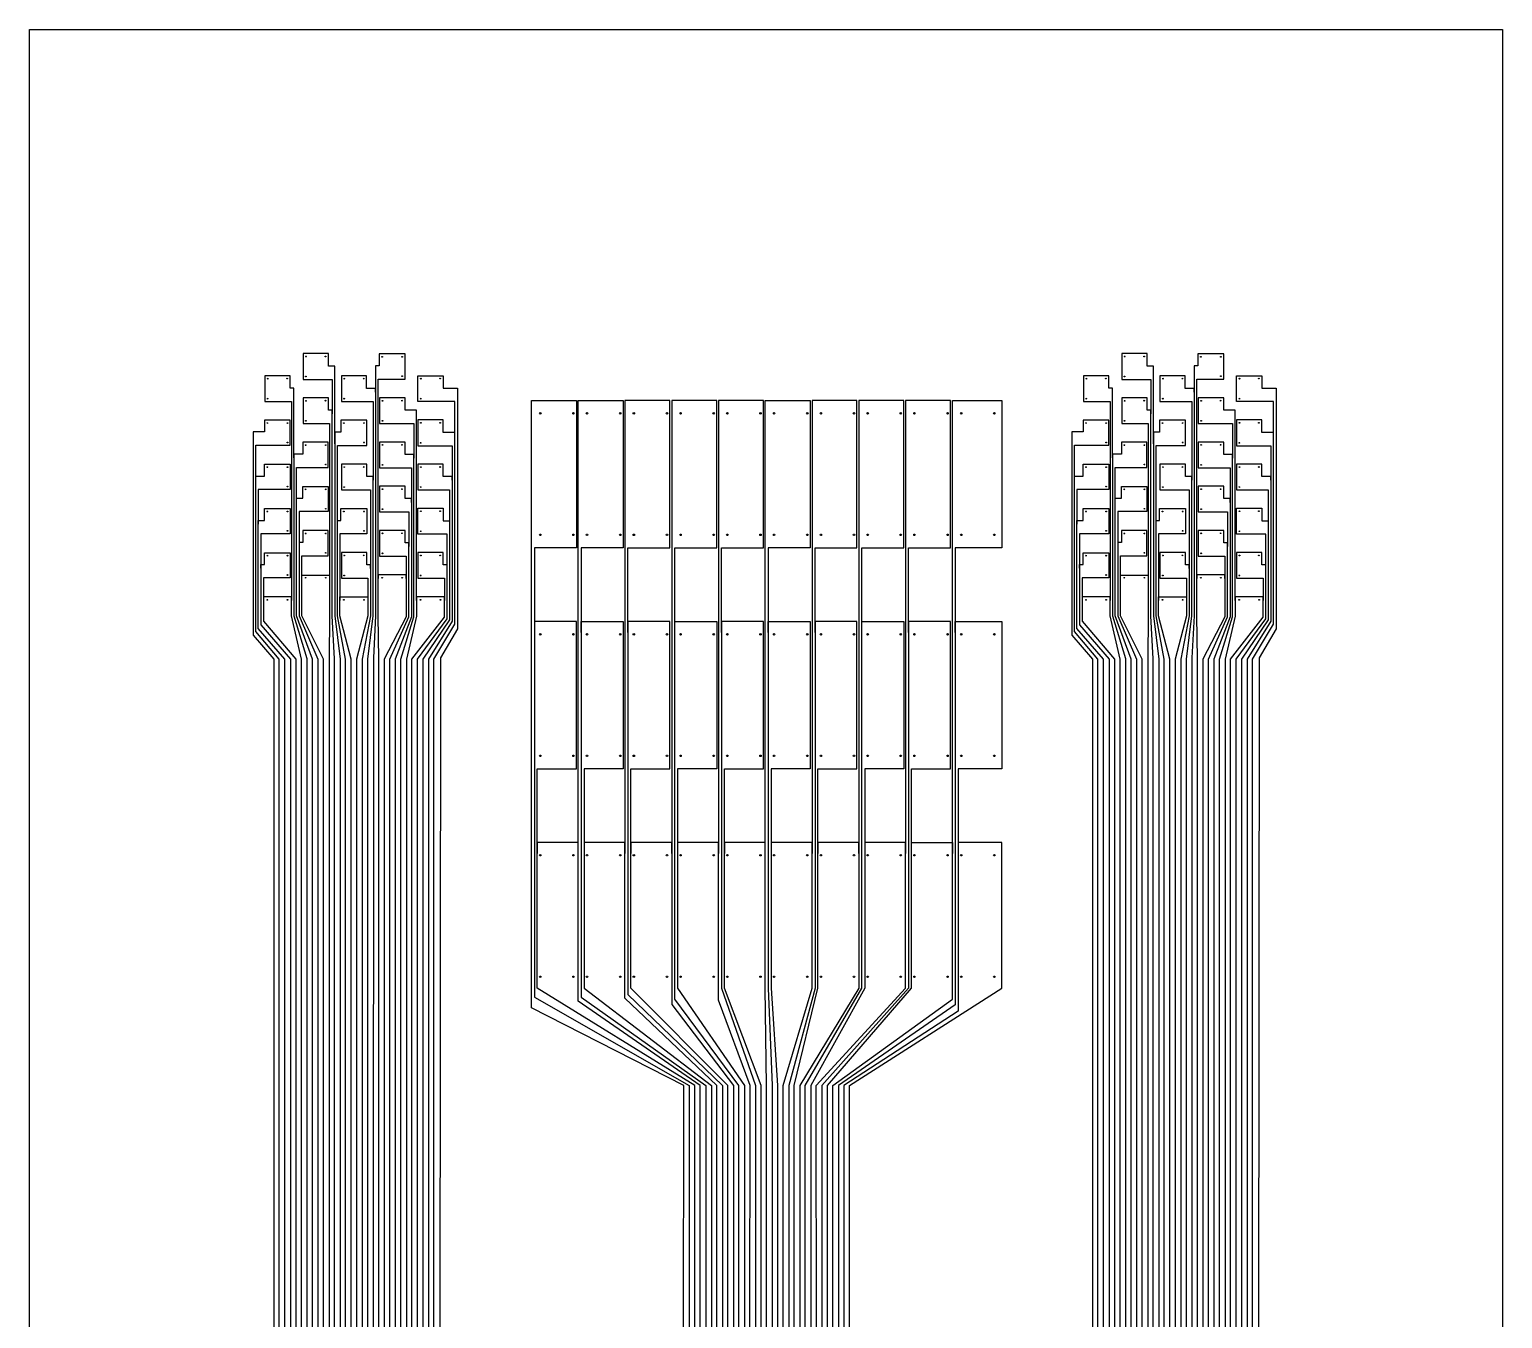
# Model space of a CAD drawing. Header units: inches. Extents: x 24.7 to 64.7, y 25.4 to 95.4.
# Drawn here: x 24.72 to 64.72, y 60.36 to 95.36 of the extents above; entities that cross this region are included whole.
import ezdxf

# ---------------------------------------------------------------- set-up
doc = ezdxf.new("R2010")
doc.units = ezdxf.units.IN
doc.header["$MEASUREMENT"] = 0
doc.layers.add('Foil', color=5, linetype='Continuous')

msp = doc.modelspace()

# ---------------------------------------------------------------- linework, layer by layer
at = {"layer": 'Foil'}
for p, q in [((24.716, 95.36), (64.716, 95.36)), ((24.716, 25.36), (24.716, 95.36)), ((64.716, 95.36), (64.716, 25.36)), ((32.836, 86.559), (32.146, 86.559)), ((32.146, 86.559), (32.146, 85.859)), ((32.836, 86.221), (32.836, 86.559)), ((34.919, 86.554), (34.214, 86.554)), ((34.214, 86.554), (34.214, 86.231)), ((34.919, 85.869), (34.919, 86.554)), ((55.066, 86.559), (54.376, 86.559)), ((54.376, 86.559), (54.376, 85.859)), ((55.066, 86.221), (55.066, 86.559)), ((57.149, 86.554), (56.444, 86.554)), ((56.444, 86.554), (56.444, 86.231)), ((57.149, 85.869), (57.149, 86.554)), ((33.008, 86.221), (32.836, 86.221)), ((33.008, 84.21), (33.008, 86.221)), ((34.214, 86.231), (34.117, 86.231)), ((34.117, 86.231), (34.117, 79.439)), ((55.238, 86.221), (55.066, 86.221)), ((55.238, 84.21), (55.238, 86.221)), ((56.444, 86.231), (56.347, 86.231)), ((56.347, 86.231), (56.347, 79.439)), ((31.796, 85.959), (31.106, 85.959)), ((31.106, 85.959), (31.106, 85.259)), ((31.796, 85.621), (31.796, 85.959)), ((31.899, 85.621), (31.796, 85.621)), ((31.899, 83.831), (31.899, 85.621)), ((32.146, 85.859), (32.938, 85.859)), ((32.938, 85.859), (32.938, 84.921)), ((33.868, 85.959), (33.185, 85.959)), ((33.185, 85.959), (33.185, 85.259)), ((33.868, 85.613), (33.868, 85.959)), ((34.116, 85.613), (33.868, 85.613)), ((34.116, 85.513), (34.116, 85.613)), ((34.187, 79.439), (34.187, 85.869)), ((34.187, 85.869), (34.919, 85.869)), ((35.263, 85.259), (35.263, 85.959)), ((35.263, 85.959), (35.953, 85.959)), ((35.953, 85.959), (35.953, 85.621)), ((35.953, 85.621), (36.336, 85.621)), ((36.336, 85.621), (36.336, 79.089)), ((54.026, 85.959), (53.336, 85.959)), ((53.336, 85.959), (53.336, 85.259)), ((54.026, 85.621), (54.026, 85.959)), ((54.129, 85.621), (54.026, 85.621)), ((54.129, 83.831), (54.129, 85.621)), ((54.376, 85.859), (55.168, 85.859)), ((55.168, 85.859), (55.168, 84.921)), ((56.098, 85.959), (55.415, 85.959)), ((55.415, 85.959), (55.415, 85.259)), ((56.098, 85.613), (56.098, 85.959)), ((56.346, 85.613), (56.098, 85.613)), ((56.346, 85.513), (56.346, 85.613)), ((56.417, 79.439), (56.417, 85.869)), ((56.417, 85.869), (57.149, 85.869)), ((57.493, 85.259), (57.493, 85.959)), ((57.493, 85.959), (58.183, 85.959)), ((58.183, 85.959), (58.183, 85.621)), ((58.183, 85.621), (58.566, 85.621)), ((58.566, 85.621), (58.566, 79.089)), ((31.106, 85.259), (31.829, 85.259)), ((31.829, 85.259), (31.829, 79.854)), ((32.836, 85.359), (32.146, 85.359)), ((32.146, 85.359), (32.146, 84.659)), ((32.836, 85.021), (32.836, 85.359)), ((33.185, 85.259), (34.047, 85.259)), ((34.047, 85.259), (34.047, 83.121)), ((34.914, 85.359), (34.224, 85.359)), ((34.224, 85.359), (34.224, 84.659)), ((34.914, 85.021), (34.914, 85.359)), ((36.266, 85.259), (35.263, 85.259)), ((36.266, 84.321), (36.266, 85.259)), ((38.347, 68.793), (38.347, 85.289)), ((38.347, 85.289), (39.567, 85.289)), ((39.567, 85.289), (39.567, 81.289)), ((39.617, 68.98), (39.617, 85.289)), ((39.617, 85.289), (40.837, 85.289)), ((40.837, 85.289), (40.837, 81.289)), ((42.107, 85.289), (40.887, 85.289)), ((40.887, 85.289), (40.887, 72.989)), ((42.107, 81.289), (42.107, 85.289)), ((43.377, 85.289), (42.157, 85.289)), ((42.157, 85.289), (42.157, 68.888)), ((43.377, 81.289), (43.377, 85.289)), ((44.647, 85.289), (43.427, 85.289)), ((43.427, 85.289), (43.427, 72.989)), ((44.647, 81.289), (44.647, 85.289)), ((44.697, 69.327), (44.697, 85.289)), ((44.697, 85.289), (45.917, 85.289)), ((45.917, 85.289), (45.917, 81.289)), ((47.187, 85.289), (45.967, 85.289)), ((45.967, 85.289), (45.967, 72.989)), ((47.187, 81.289), (47.187, 85.289)), ((48.457, 85.289), (47.237, 85.289)), ((47.237, 85.289), (47.237, 69.327)), ((48.457, 81.289), (48.457, 85.289)), ((49.727, 85.289), (48.507, 85.289)), ((48.507, 85.289), (48.507, 72.989)), ((49.727, 81.289), (49.727, 85.289)), ((49.777, 69.028), (49.777, 85.289)), ((49.777, 85.289), (51.117, 85.289)), ((51.117, 85.289), (51.117, 81.289)), ((53.336, 85.259), (54.059, 85.259)), ((54.059, 85.259), (54.059, 79.854)), ((55.066, 85.359), (54.376, 85.359)), ((54.376, 85.359), (54.376, 84.659)), ((55.066, 85.021), (55.066, 85.359)), ((55.415, 85.259), (56.277, 85.259)), ((56.277, 85.259), (56.277, 83.121)), ((57.144, 85.359), (56.454, 85.359)), ((56.454, 85.359), (56.454, 84.659)), ((57.144, 85.021), (57.144, 85.359)), ((58.496, 85.259), (57.493, 85.259)), ((58.496, 84.321), (58.496, 85.259)), ((32.938, 85.021), (32.836, 85.021)), ((32.938, 79.439), (32.938, 85.021)), ((35.226, 85.021), (34.914, 85.021)), ((35.226, 79.854), (35.226, 85.021)), ((55.168, 85.021), (55.066, 85.021)), ((55.168, 79.439), (55.168, 85.021)), ((57.456, 85.021), (57.144, 85.021)), ((57.456, 79.854), (57.456, 85.021)), ((31.096, 84.432), (30.79, 84.432)), ((30.79, 84.432), (30.79, 78.918)), ((31.792, 84.755), (31.096, 84.754)), ((31.096, 84.754), (31.096, 84.432)), ((31.792, 84.07), (31.792, 84.755)), ((32.146, 84.659), (32.868, 84.659)), ((32.868, 84.659), (32.868, 79.439)), ((33.175, 84.431), (33.008, 84.431)), ((33.008, 84.431), (33.008, 79.439)), ((33.88, 84.754), (33.175, 84.754)), ((33.175, 84.754), (33.175, 84.431)), ((33.88, 84.069), (33.88, 84.754)), ((34.224, 84.659), (35.156, 84.659)), ((35.156, 84.659), (35.156, 83.722)), ((35.953, 84.759), (35.263, 84.759)), ((35.263, 84.759), (35.263, 84.059)), ((35.953, 84.421), (35.953, 84.759)), ((36.266, 84.421), (35.953, 84.421)), ((36.266, 79.217), (36.266, 84.421)), ((53.326, 84.432), (53.02, 84.432)), ((53.02, 84.432), (53.02, 78.918)), ((54.022, 84.755), (53.326, 84.754)), ((53.326, 84.754), (53.326, 84.432)), ((54.022, 84.07), (54.022, 84.755)), ((54.376, 84.659), (55.098, 84.659)), ((55.098, 84.659), (55.098, 79.439)), ((55.405, 84.431), (55.238, 84.431)), ((55.238, 84.431), (55.238, 79.439)), ((56.11, 84.754), (55.405, 84.754)), ((55.405, 84.754), (55.405, 84.431)), ((56.11, 84.069), (56.11, 84.754)), ((56.454, 84.659), (57.386, 84.659)), ((57.386, 84.659), (57.386, 83.722)), ((58.183, 84.759), (57.493, 84.759)), ((57.493, 84.759), (57.493, 84.059)), ((58.183, 84.421), (58.183, 84.759)), ((58.496, 84.421), (58.183, 84.421)), ((58.496, 79.217), (58.496, 84.421)), ((30.86, 84.07), (31.792, 84.07)), ((30.86, 79.015), (30.86, 84.07)), ((32.831, 84.154), (32.136, 84.154)), ((32.136, 84.154), (32.136, 83.831)), ((32.831, 83.469), (32.831, 84.154)), ((33.008, 84.11), (33.008, 84.21)), ((33.008, 84.206), (33.008, 84.21)), ((33.078, 79.439), (33.078, 84.069)), ((33.078, 84.069), (33.88, 84.069)), ((34.914, 84.159), (34.224, 84.159)), ((34.224, 84.159), (34.224, 83.459)), ((34.914, 83.822), (34.914, 84.159)), ((35.263, 84.059), (36.196, 84.059)), ((36.196, 84.059), (36.196, 79.292)), ((53.09, 84.07), (54.022, 84.07)), ((53.09, 79.015), (53.09, 84.07)), ((55.061, 84.154), (54.366, 84.154)), ((54.366, 84.154), (54.366, 83.831)), ((55.061, 83.469), (55.061, 84.154)), ((55.238, 84.11), (55.238, 84.21)), ((55.238, 84.206), (55.238, 84.21)), ((55.308, 79.439), (55.308, 84.069)), ((55.308, 84.069), (56.11, 84.069)), ((57.144, 84.159), (56.454, 84.159)), ((56.454, 84.159), (56.454, 83.459)), ((57.144, 83.822), (57.144, 84.159)), ((57.493, 84.059), (58.426, 84.059)), ((58.426, 84.059), (58.426, 79.292)), ((32.136, 83.831), (31.899, 83.831)), ((31.899, 83.831), (31.899, 79.439)), ((31.899, 83.731), (31.899, 83.831)), ((35.156, 83.822), (34.914, 83.822)), ((35.156, 79.416), (35.156, 83.822)), ((54.366, 83.831), (54.129, 83.831)), ((54.129, 83.831), (54.129, 79.439)), ((54.129, 83.731), (54.129, 83.831)), ((57.386, 83.822), (57.144, 83.822)), ((57.386, 79.416), (57.386, 83.822)), ((30.86, 83.131), (30.86, 83.231)), ((30.86, 83.231), (31.096, 83.231)), ((31.096, 83.231), (31.096, 83.554)), ((31.096, 83.554), (31.792, 83.554)), ((31.792, 83.554), (31.792, 82.869)), ((31.969, 79.439), (31.969, 83.469)), ((31.969, 83.469), (32.831, 83.469)), ((33.875, 83.559), (33.185, 83.559)), ((33.185, 83.559), (33.185, 82.859)), ((33.875, 83.221), (33.875, 83.559)), ((34.047, 83.221), (33.875, 83.221)), ((34.047, 79.439), (34.047, 83.221)), ((34.224, 83.459), (35.086, 83.46)), ((35.086, 83.46), (35.086, 79.412)), ((35.953, 83.559), (35.263, 83.559)), ((35.263, 83.559), (35.263, 82.859)), ((35.953, 83.221), (35.953, 83.559)), ((36.196, 83.221), (35.953, 83.221)), ((36.196, 83.121), (36.196, 83.221)), ((53.09, 83.131), (53.09, 83.231)), ((53.09, 83.231), (53.326, 83.231)), ((53.326, 83.231), (53.326, 83.554)), ((53.326, 83.554), (54.022, 83.554)), ((54.022, 83.554), (54.022, 82.869)), ((54.199, 79.439), (54.199, 83.469)), ((54.199, 83.469), (55.061, 83.469)), ((56.105, 83.559), (55.415, 83.559)), ((55.415, 83.559), (55.415, 82.859)), ((56.105, 83.221), (56.105, 83.559)), ((56.277, 83.221), (56.105, 83.221)), ((56.277, 79.439), (56.277, 83.221)), ((56.454, 83.459), (57.316, 83.46)), ((57.316, 83.46), (57.316, 79.412)), ((58.183, 83.559), (57.493, 83.559)), ((57.493, 83.559), (57.493, 82.859)), ((58.183, 83.221), (58.183, 83.559)), ((58.426, 83.221), (58.183, 83.221)), ((58.426, 83.121), (58.426, 83.221)), ((31.792, 82.869), (30.93, 82.869)), ((30.93, 82.869), (30.93, 81.931)), ((32.136, 82.631), (32.136, 82.954)), ((32.136, 82.954), (32.831, 82.954)), ((32.831, 82.954), (32.831, 82.269)), ((33.185, 82.859), (33.977, 82.859)), ((33.977, 82.859), (33.977, 79.439)), ((34.914, 82.959), (34.224, 82.959)), ((34.224, 82.959), (34.224, 82.259)), ((34.914, 82.621), (34.914, 82.959)), ((35.263, 82.859), (36.126, 82.859)), ((36.126, 82.859), (36.126, 81.921)), ((54.022, 82.869), (53.16, 82.869)), ((53.16, 82.869), (53.16, 81.931)), ((54.366, 82.631), (54.366, 82.954)), ((54.366, 82.954), (55.061, 82.954)), ((55.061, 82.954), (55.061, 82.269)), ((55.415, 82.859), (56.207, 82.859)), ((56.207, 82.859), (56.207, 79.439)), ((57.144, 82.959), (56.454, 82.959)), ((56.454, 82.959), (56.454, 82.259)), ((57.144, 82.621), (57.144, 82.959)), ((57.493, 82.859), (58.356, 82.859)), ((58.356, 82.859), (58.356, 81.921)), ((31.969, 82.531), (31.969, 82.631)), ((31.969, 82.631), (32.136, 82.631)), ((31.969, 82.452), (31.969, 82.46)), ((35.086, 82.621), (34.914, 82.621)), ((35.086, 82.521), (35.086, 82.621)), ((54.199, 82.531), (54.199, 82.631)), ((54.199, 82.631), (54.366, 82.631)), ((54.199, 82.452), (54.199, 82.46)), ((57.316, 82.621), (57.144, 82.621)), ((57.316, 82.521), (57.316, 82.621)), ((30.93, 79.098), (30.93, 82.031)), ((30.93, 82.031), (31.096, 82.031)), ((31.096, 82.031), (31.096, 82.354)), ((31.096, 82.354), (31.792, 82.354)), ((31.792, 82.354), (31.792, 81.669)), ((32.831, 82.269), (32.039, 82.269)), ((32.039, 82.269), (32.039, 81.331)), ((33.078, 82.026), (33.078, 82.031)), ((33.078, 81.931), (33.078, 82.031)), ((33.078, 82.031), (33.175, 82.031)), ((33.175, 82.031), (33.175, 82.354)), ((33.175, 82.354), (33.88, 82.354)), ((33.88, 82.354), (33.88, 81.669)), ((34.224, 82.259), (35.019, 82.259)), ((35.019, 82.259), (35.019, 81.321)), ((35.263, 81.659), (35.263, 82.359)), ((35.263, 82.359), (35.953, 82.359)), ((35.953, 82.359), (35.953, 82.021)), ((35.953, 82.021), (36.126, 82.021)), ((36.126, 82.021), (36.126, 79.332)), ((53.16, 79.098), (53.16, 82.031)), ((53.16, 82.031), (53.326, 82.031)), ((53.326, 82.031), (53.326, 82.354)), ((53.326, 82.354), (54.022, 82.354)), ((54.022, 82.354), (54.022, 81.669)), ((55.061, 82.269), (54.269, 82.269)), ((54.269, 82.269), (54.269, 81.331)), ((55.308, 82.026), (55.308, 82.031)), ((55.308, 81.931), (55.308, 82.031)), ((55.308, 82.031), (55.405, 82.031)), ((55.405, 82.031), (55.405, 82.354)), ((55.405, 82.354), (56.11, 82.354)), ((56.11, 82.354), (56.11, 81.669)), ((56.454, 82.259), (57.249, 82.259)), ((57.249, 82.259), (57.249, 81.321)), ((57.493, 81.659), (57.493, 82.359)), ((57.493, 82.359), (58.183, 82.359)), ((58.183, 82.359), (58.183, 82.021)), ((58.183, 82.021), (58.356, 82.021)), ((58.356, 82.021), (58.356, 79.332)), ((31.792, 81.669), (31, 81.669)), ((31, 81.669), (31, 79.195)), ((32.829, 81.754), (32.136, 81.754)), ((32.136, 81.754), (32.136, 81.431)), ((32.829, 81.069), (32.829, 81.754)), ((33.88, 81.669), (33.148, 81.669)), ((33.148, 81.669), (33.148, 79.854)), ((34.914, 81.759), (34.224, 81.759)), ((34.224, 81.759), (34.224, 81.059)), ((34.914, 81.421), (34.914, 81.759)), ((36.056, 81.659), (35.263, 81.659)), ((36.056, 79.357), (36.056, 81.659)), ((54.022, 81.669), (53.23, 81.669)), ((53.23, 81.669), (53.23, 79.195)), ((55.059, 81.754), (54.366, 81.754)), ((54.366, 81.754), (54.366, 81.431)), ((55.059, 81.069), (55.059, 81.754)), ((56.11, 81.669), (55.378, 81.669)), ((55.378, 81.669), (55.378, 79.854)), ((57.144, 81.759), (56.454, 81.759)), ((56.454, 81.759), (56.454, 81.059)), ((57.144, 81.421), (57.144, 81.759)), ((58.286, 81.659), (57.493, 81.659)), ((58.286, 79.357), (58.286, 81.659)), ((32.136, 81.431), (32.039, 81.431)), ((32.039, 81.431), (32.039, 79.439)), ((35.019, 81.421), (34.914, 81.421)), ((35.016, 79.416), (35.019, 81.421)), ((39.567, 81.289), (38.427, 81.289)), ((38.427, 81.289), (38.427, 78.989)), ((40.837, 81.289), (39.697, 81.289)), ((39.697, 81.289), (39.697, 69.088)), ((40.967, 78.989), (40.967, 81.289)), ((40.967, 81.289), (42.107, 81.289)), ((42.237, 69.028), (42.237, 81.289)), ((42.237, 81.289), (43.377, 81.289)), ((43.507, 78.989), (43.507, 81.289)), ((43.507, 81.289), (44.647, 81.289)), ((45.917, 81.289), (44.777, 81.289)), ((44.777, 81.289), (44.777, 69.327)), ((46.047, 78.989), (46.047, 81.289)), ((46.047, 81.289), (47.187, 81.289)), ((47.317, 69.327), (47.317, 81.289)), ((47.317, 81.289), (48.457, 81.289)), ((48.587, 78.989), (48.587, 81.289)), ((48.587, 81.289), (49.727, 81.289)), ((49.857, 81.289), (49.857, 68.877)), ((51.117, 81.289), (49.857, 81.289)), ((54.366, 81.431), (54.269, 81.431)), ((54.269, 81.431), (54.269, 79.439)), ((57.249, 81.421), (57.144, 81.421)), ((57.246, 79.416), (57.249, 81.421)), ((31, 80.731), (31, 80.831)), ((31, 80.831), (31.096, 80.831)), ((31.096, 80.831), (31.096, 81.154)), ((31.096, 81.154), (31.792, 81.154)), ((31.792, 81.154), (31.792, 80.469)), ((32.109, 81.069), (32.829, 81.069)), ((32.109, 79.439), (32.109, 81.069)), ((33.875, 81.159), (33.185, 81.159)), ((33.185, 81.159), (33.185, 80.459)), ((33.875, 80.821), (33.875, 81.159)), ((33.977, 80.821), (33.875, 80.821)), ((33.977, 80.721), (33.977, 80.821)), ((34.224, 81.059), (34.946, 81.059)), ((34.946, 81.059), (34.946, 79.416)), ((35.953, 81.159), (35.263, 81.159)), ((35.263, 81.159), (35.263, 80.459)), ((35.953, 80.821), (35.953, 81.159)), ((36.056, 80.821), (35.953, 80.821)), ((36.056, 80.721), (36.056, 80.821)), ((53.23, 80.731), (53.23, 80.831)), ((53.23, 80.831), (53.326, 80.831)), ((53.326, 80.831), (53.326, 81.154)), ((53.326, 81.154), (54.022, 81.154)), ((54.022, 81.154), (54.022, 80.469)), ((54.339, 81.069), (55.059, 81.069)), ((54.339, 79.439), (54.339, 81.069)), ((56.105, 81.159), (55.415, 81.159)), ((55.415, 81.159), (55.415, 80.459)), ((56.105, 80.821), (56.105, 81.159)), ((56.207, 80.821), (56.105, 80.821)), ((56.207, 80.721), (56.207, 80.821)), ((56.454, 81.059), (57.176, 81.059)), ((57.176, 81.059), (57.176, 79.416)), ((58.183, 81.159), (57.493, 81.159)), ((57.493, 81.159), (57.493, 80.459)), ((58.183, 80.821), (58.183, 81.159)), ((58.286, 80.821), (58.183, 80.821)), ((58.286, 80.721), (58.286, 80.821)), ((31.792, 80.469), (31.07, 80.469)), ((31.07, 80.469), (31.07, 79.847)), ((32.11, 80.448), (32.11, 80.548)), ((32.11, 80.548), (32.868, 80.548)), ((32.868, 80.55), (32.868, 80.554)), ((32.868, 80.548), (32.868, 80.448)), ((33.185, 80.459), (33.907, 80.459)), ((33.907, 80.459), (33.907, 79.854)), ((34.946, 80.554), (34.187, 80.554)), ((34.187, 80.554), (34.187, 80.454)), ((34.946, 80.454), (34.946, 80.554)), ((35.263, 80.459), (35.985, 80.459)), ((35.985, 80.459), (35.985, 79.854)), ((54.022, 80.469), (53.3, 80.469)), ((53.3, 80.469), (53.3, 79.847)), ((54.34, 80.448), (54.34, 80.548)), ((54.34, 80.548), (55.098, 80.548)), ((55.098, 80.55), (55.098, 80.554)), ((55.098, 80.548), (55.098, 80.448)), ((55.415, 80.459), (56.137, 80.459)), ((56.137, 80.459), (56.137, 79.854)), ((57.176, 80.554), (56.417, 80.554)), ((56.417, 80.554), (56.417, 80.454)), ((57.176, 80.454), (57.176, 80.554)), ((57.493, 80.459), (58.215, 80.459)), ((58.215, 80.459), (58.215, 79.854)), ((31.829, 79.954), (31.07, 79.954)), ((31.07, 79.954), (31.07, 79.292)), ((31.829, 79.439), (31.829, 79.954)), ((33.148, 79.439), (33.148, 79.954)), ((33.148, 79.954), (33.907, 79.954)), ((33.907, 79.954), (33.907, 79.953)), ((33.907, 79.953), (33.907, 79.439)), ((35.985, 79.954), (35.226, 79.954)), ((35.226, 79.954), (35.226, 79.427)), ((35.986, 79.405), (35.985, 79.954)), ((54.059, 79.954), (53.3, 79.954)), ((53.3, 79.954), (53.3, 79.292)), ((54.059, 79.439), (54.059, 79.954)), ((55.378, 79.439), (55.378, 79.954)), ((55.378, 79.954), (56.137, 79.954)), ((56.137, 79.954), (56.137, 79.953)), ((56.137, 79.953), (56.137, 79.439)), ((58.215, 79.954), (57.456, 79.954)), ((57.456, 79.954), (57.456, 79.427)), ((58.216, 79.405), (58.215, 79.954)), ((31.07, 79.292), (31.951, 78.259)), ((32.101, 78.259), (31.829, 79.439)), ((31.899, 79.439), (32.244, 78.284)), ((32.401, 78.259), (31.969, 79.439)), ((32.039, 79.439), (32.551, 78.259)), ((32.701, 78.259), (32.109, 79.439)), ((32.868, 79.439), (32.852, 78.269)), ((33.001, 78.275), (32.938, 79.439)), ((33.008, 79.439), (33.151, 78.259)), ((33.301, 78.259), (33.078, 79.439)), ((33.451, 78.259), (33.148, 79.439)), ((33.907, 79.439), (33.601, 78.259)), ((33.977, 79.439), (33.751, 78.259)), ((33.901, 78.259), (34.047, 79.439)), ((34.117, 79.439), (34.054, 78.297)), ((34.201, 78.259), (34.187, 79.439)), ((34.946, 79.416), (34.351, 78.259)), ((34.501, 78.259), (35.016, 79.416)), ((35.086, 79.412), (34.651, 78.259)), ((34.801, 78.259), (35.156, 79.416)), ((35.226, 79.427), (34.951, 78.259)), ((35.101, 78.259), (35.986, 79.405)), ((35.251, 78.259), (36.056, 79.357)), ((36.126, 79.332), (35.401, 78.259)), ((36.196, 79.292), (35.551, 78.259)), ((35.701, 78.259), (36.266, 79.217)), ((39.567, 79.289), (38.427, 79.289)), ((38.427, 79.289), (38.427, 69.09)), ((39.567, 75.289), (39.567, 79.289)), ((39.697, 78.989), (39.697, 79.289)), ((39.697, 79.289), (40.837, 79.289)), ((40.837, 79.289), (40.837, 75.289)), ((42.107, 79.289), (40.967, 79.289)), ((40.967, 79.289), (40.967, 69.157)), ((42.107, 75.289), (42.107, 79.289)), ((42.237, 78.989), (42.237, 79.289)), ((42.237, 79.289), (43.377, 79.289)), ((43.377, 79.289), (43.377, 75.289)), ((44.647, 79.289), (43.507, 79.289)), ((43.507, 79.289), (43.507, 69.327)), ((44.647, 75.289), (44.647, 79.289)), ((44.777, 78.989), (44.777, 79.289)), ((44.777, 79.289), (45.917, 79.289)), ((45.917, 79.289), (45.917, 75.289)), ((47.187, 79.289), (46.047, 79.289)), ((46.047, 79.289), (46.047, 69.327)), ((47.187, 75.289), (47.187, 79.289)), ((47.317, 78.989), (47.317, 79.289)), ((47.317, 79.289), (48.457, 79.289)), ((48.457, 79.289), (48.457, 75.289)), ((49.727, 79.289), (48.587, 79.289)), ((48.587, 79.289), (48.587, 69.327)), ((49.727, 75.289), (49.727, 79.289)), ((49.857, 78.989), (49.857, 79.289)), ((49.857, 79.289), (51.117, 79.289)), ((51.117, 79.289), (51.117, 75.289)), ((53.3, 79.292), (54.181, 78.259)), ((54.331, 78.259), (54.059, 79.439)), ((54.129, 79.439), (54.474, 78.284)), ((54.631, 78.259), (54.199, 79.439)), ((54.269, 79.439), (54.781, 78.259)), ((54.931, 78.259), (54.339, 79.439)), ((55.098, 79.439), (55.082, 78.269)), ((55.231, 78.275), (55.168, 79.439)), ((55.238, 79.439), (55.381, 78.259)), ((55.531, 78.259), (55.308, 79.439)), ((55.681, 78.259), (55.378, 79.439)), ((56.137, 79.439), (55.831, 78.259)), ((56.207, 79.439), (55.981, 78.259)), ((56.131, 78.259), (56.277, 79.439)), ((56.347, 79.439), (56.284, 78.297)), ((56.431, 78.259), (56.417, 79.439)), ((57.176, 79.416), (56.581, 78.259)), ((56.731, 78.259), (57.246, 79.416)), ((57.316, 79.412), (56.881, 78.259)), ((57.031, 78.259), (57.386, 79.416)), ((57.456, 79.427), (57.181, 78.259)), ((57.331, 78.259), (58.216, 79.405)), ((57.481, 78.259), (58.286, 79.357)), ((58.356, 79.332), (57.631, 78.259)), ((58.426, 79.292), (57.781, 78.259)), ((57.931, 78.259), (58.496, 79.217)), ((30.79, 78.918), (31.351, 78.259)), ((31.501, 78.259), (30.86, 79.015)), ((31.651, 78.259), (30.93, 79.098)), ((31, 79.195), (31.801, 78.259)), ((36.336, 79.089), (35.876, 78.302)), ((53.02, 78.918), (53.581, 78.259)), ((53.731, 78.259), (53.09, 79.015)), ((53.881, 78.259), (53.16, 79.098)), ((53.23, 79.195), (54.031, 78.259)), ((58.566, 79.089), (58.106, 78.302)), ((31.351, 78.259), (31.351, 51.259)), ((31.501, 51.259), (31.501, 78.259)), ((31.651, 51.259), (31.651, 78.259)), ((31.801, 78.259), (31.801, 51.259)), ((31.951, 78.259), (31.951, 51.259)), ((32.101, 51.259), (32.101, 78.259)), ((32.244, 78.284), (32.251, 51.259)), ((32.401, 51.259), (32.401, 78.259)), ((32.551, 78.259), (32.551, 51.259)), ((32.701, 51.259), (32.701, 78.259)), ((32.852, 78.269), (32.851, 78.259)), ((32.851, 78.259), (32.851, 51.259)), ((33.001, 78.259), (33.001, 78.275)), ((33.001, 51.259), (33.001, 78.259)), ((33.151, 78.259), (33.151, 51.259)), ((33.301, 51.259), (33.301, 78.259)), ((33.451, 51.259), (33.451, 78.259)), ((33.601, 78.259), (33.601, 51.259)), ((33.751, 78.259), (33.751, 51.259)), ((33.901, 51.259), (33.901, 78.259)), ((34.054, 78.297), (34.051, 51.259)), ((34.201, 51.259), (34.201, 78.259)), ((34.351, 78.259), (34.351, 51.259)), ((34.501, 51.259), (34.501, 78.259)), ((34.651, 78.259), (34.651, 51.259)), ((34.801, 51.259), (34.801, 78.259)), ((34.951, 78.259), (34.951, 51.259)), ((35.101, 51.259), (35.101, 78.259)), ((35.251, 51.259), (35.251, 78.259)), ((35.401, 78.259), (35.401, 51.259)), ((35.551, 78.259), (35.551, 51.259)), ((35.701, 51.259), (35.701, 78.259)), ((35.876, 78.302), (35.851, 51.259)), ((53.581, 78.259), (53.581, 51.259)), ((53.731, 51.259), (53.731, 78.259)), ((53.881, 51.259), (53.881, 78.259)), ((54.031, 78.259), (54.031, 51.259)), ((54.181, 78.259), (54.181, 51.259)), ((54.331, 51.259), (54.331, 78.259)), ((54.474, 78.284), (54.481, 51.259)), ((54.631, 51.259), (54.631, 78.259)), ((54.781, 78.259), (54.781, 51.259)), ((54.931, 51.259), (54.931, 78.259)), ((55.082, 78.269), (55.081, 78.259)), ((55.081, 78.259), (55.081, 51.259)), ((55.231, 78.259), (55.231, 78.275)), ((55.231, 51.259), (55.231, 78.259)), ((55.381, 78.259), (55.381, 51.259)), ((55.531, 51.259), (55.531, 78.259)), ((55.681, 51.259), (55.681, 78.259)), ((55.831, 78.259), (55.831, 51.259)), ((55.981, 78.259), (55.981, 51.259)), ((56.131, 51.259), (56.131, 78.259)), ((56.284, 78.297), (56.281, 51.259)), ((56.431, 51.259), (56.431, 78.259)), ((56.581, 78.259), (56.581, 51.259)), ((56.731, 51.259), (56.731, 78.259)), ((56.881, 78.259), (56.881, 51.259)), ((57.031, 51.259), (57.031, 78.259)), ((57.181, 78.259), (57.181, 51.259)), ((57.331, 51.259), (57.331, 78.259)), ((57.481, 51.259), (57.481, 78.259)), ((57.631, 78.259), (57.631, 51.259)), ((57.781, 78.259), (57.781, 51.259)), ((57.931, 51.259), (57.931, 78.259)), ((58.106, 78.302), (58.081, 51.259)), ((38.507, 69.327), (38.507, 75.289)), ((38.507, 75.289), (39.567, 75.289)), ((40.837, 75.289), (39.777, 75.289)), ((39.777, 75.289), (39.777, 72.989)), ((41.047, 69.327), (41.047, 75.289)), ((41.047, 75.289), (42.107, 75.289)), ((43.377, 75.289), (42.317, 75.289)), ((42.317, 75.289), (42.317, 72.989)), ((43.587, 69.327), (43.587, 75.289)), ((43.587, 75.289), (44.647, 75.289)), ((45.917, 75.289), (44.857, 75.289)), ((44.857, 75.289), (44.857, 72.989)), ((46.127, 69.327), (46.127, 75.289)), ((46.127, 75.289), (47.187, 75.289)), ((48.457, 75.289), (47.397, 75.289)), ((47.397, 75.289), (47.397, 72.989)), ((48.667, 69.327), (48.667, 75.289)), ((48.667, 75.289), (49.727, 75.289)), ((51.117, 75.289), (49.937, 75.289)), ((49.937, 75.289), (49.937, 72.989)), ((39.617, 73.289), (38.507, 73.289)), ((38.507, 73.289), (38.507, 72.989)), ((39.617, 72.989), (39.617, 73.289)), ((40.887, 73.289), (39.777, 73.289)), ((39.777, 73.289), (39.777, 69.327)), ((40.887, 69.056), (40.887, 73.289)), ((42.157, 73.289), (41.047, 73.289)), ((41.047, 73.289), (41.047, 72.989)), ((42.157, 72.989), (42.157, 73.289)), ((43.427, 73.289), (42.317, 73.289)), ((42.317, 73.289), (42.317, 69.327)), ((43.427, 69.008), (43.427, 73.289)), ((44.697, 73.289), (43.587, 73.289)), ((43.587, 73.289), (43.587, 72.989)), ((44.697, 72.989), (44.697, 73.289)), ((45.967, 73.289), (44.857, 73.289)), ((44.857, 73.289), (44.857, 69.327)), ((45.967, 69.327), (45.967, 73.289)), ((47.237, 73.289), (46.127, 73.289)), ((46.127, 73.289), (46.127, 72.989)), ((47.237, 72.989), (47.237, 73.289)), ((48.507, 73.289), (47.397, 73.289)), ((47.397, 73.289), (47.397, 69.327)), ((48.507, 69.327), (48.507, 73.289)), ((48.667, 72.989), (48.667, 73.289)), ((48.667, 73.289), (49.777, 73.289)), ((49.777, 73.289), (49.777, 72.989)), ((51.117, 73.289), (49.937, 73.289)), ((49.937, 73.289), (49.937, 68.71)), ((51.117, 69.327), (51.117, 73.289)), ((42.782, 66.689), (38.507, 69.327)), ((39.777, 69.327), (43.232, 66.689)), ((43.682, 66.689), (41.047, 69.327)), ((42.317, 69.327), (44.132, 66.689)), ((43.507, 69.327), (44.432, 66.689)), ((44.582, 66.689), (43.587, 69.327)), ((44.732, 66.689), (44.697, 69.327)), ((44.777, 69.327), (44.882, 66.689)), ((44.857, 69.327), (45.032, 66.689)), ((45.182, 66.689), (45.967, 69.327)), ((46.047, 69.327), (45.332, 66.689)), ((45.482, 66.689), (46.127, 69.327)), ((47.237, 69.327), (45.632, 66.689)), ((45.782, 66.689), (47.317, 69.327)), ((47.397, 69.327), (45.932, 66.689)), ((46.082, 66.689), (48.507, 69.327)), ((48.587, 69.327), (46.232, 66.689)), ((46.382, 66.689), (48.667, 69.327)), ((46.982, 66.689), (51.117, 69.327)), ((38.427, 69.09), (42.632, 66.689)), ((42.932, 66.689), (39.617, 68.98)), ((39.697, 69.088), (43.082, 66.689)), ((43.382, 66.689), (40.887, 69.056)), ((40.967, 69.157), (43.532, 66.689)), ((42.157, 68.888), (43.832, 66.689)), ((43.982, 66.689), (42.237, 69.028)), ((44.282, 66.689), (43.427, 69.008)), ((46.532, 66.689), (49.777, 69.028)), ((49.857, 68.877), (46.682, 66.689)), ((42.482, 66.689), (38.347, 68.793)), ((49.937, 68.71), (46.832, 66.689)), ((42.457, 39.647), (42.482, 66.689)), ((42.632, 66.689), (42.632, 39.689)), ((42.782, 39.689), (42.782, 66.689)), ((42.932, 39.689), (42.932, 66.689)), ((43.082, 66.689), (43.082, 39.689)), ((43.232, 66.689), (43.232, 39.689)), ((43.382, 39.689), (43.382, 66.689)), ((43.532, 66.689), (43.532, 39.689)), ((43.682, 39.689), (43.682, 66.689)), ((43.832, 66.689), (43.832, 39.689)), ((43.982, 39.689), (43.982, 66.689)), ((44.132, 66.689), (44.132, 39.689)), ((44.28, 39.651), (44.282, 66.689)), ((44.432, 66.689), (44.432, 39.689)), ((44.582, 39.689), (44.582, 66.689)), ((44.732, 39.689), (44.732, 66.689)), ((44.882, 66.689), (44.882, 39.689)), ((45.032, 66.689), (45.032, 39.689)), ((45.182, 39.689), (45.182, 66.689)), ((45.332, 66.689), (45.332, 39.689)), ((45.482, 39.689), (45.482, 66.689)), ((45.632, 66.689), (45.632, 39.689)), ((45.782, 39.689), (45.782, 66.689)), ((45.932, 66.689), (45.932, 39.689)), ((46.089, 39.664), (46.082, 66.689)), ((46.232, 66.689), (46.232, 39.689)), ((46.382, 39.689), (46.382, 66.689)), ((46.532, 39.689), (46.532, 66.689)), ((46.682, 66.689), (46.682, 39.689)), ((46.832, 66.689), (46.832, 39.689)), ((46.982, 39.689), (46.982, 66.689))]:
    msp.add_line(p, q, dxfattribs=at)
for centre, radius in [((32.226, 86.479), 0.00995), ((32.753, 86.481), 0.00995), ((34.294, 86.474), 0.00995), ((34.839, 86.474), 0.00995), ((54.456, 86.479), 0.00995), ((54.983, 86.481), 0.00995), ((56.524, 86.474), 0.00995), ((57.069, 86.474), 0.00995), ((31.186, 85.879), 0.00995), ((31.713, 85.881), 0.00995), ((32.223, 85.936), 0.00995), ((33.265, 85.879), 0.00995), ((33.792, 85.881), 0.00995), ((34.839, 85.948), 0.00995), ((35.343, 85.879), 0.00995), ((35.87, 85.881), 0.00995), ((53.416, 85.879), 0.00995), ((53.943, 85.881), 0.00995), ((54.453, 85.936), 0.00995), ((55.495, 85.879), 0.00995), ((56.022, 85.881), 0.00995), ((57.069, 85.948), 0.00995), ((57.573, 85.879), 0.00995), ((58.1, 85.881), 0.00995), ((31.183, 85.336), 0.00995), ((32.226, 85.279), 0.00995), ((32.753, 85.281), 0.00995), ((33.262, 85.336), 0.00995), ((34.304, 85.279), 0.00995), ((34.831, 85.281), 0.00995), ((35.34, 85.336), 0.00995), ((53.413, 85.336), 0.00995), ((54.456, 85.279), 0.00995), ((54.983, 85.281), 0.00995), ((55.492, 85.336), 0.00995), ((56.534, 85.279), 0.00995), ((57.061, 85.281), 0.00995), ((57.57, 85.336), 0.00995), ((38.587, 84.939), 0.02), ((39.487, 84.939), 0.02), ((39.857, 84.939), 0.02), ((40.757, 84.939), 0.02), ((41.127, 84.939), 0.02), ((42.027, 84.939), 0.02), ((42.397, 84.939), 0.02), ((43.297, 84.939), 0.02), ((43.667, 84.939), 0.02), ((44.567, 84.939), 0.02), ((44.937, 84.939), 0.02), ((45.837, 84.939), 0.02), ((46.207, 84.939), 0.02), ((47.107, 84.939), 0.02), ((47.477, 84.939), 0.02), ((48.377, 84.939), 0.02), ((48.747, 84.939), 0.02), ((49.647, 84.939), 0.02), ((50.017, 84.939), 0.02), ((50.917, 84.939), 0.02), ((31.176, 84.674), 0.00995), ((31.721, 84.674), 0.00995), ((32.223, 84.736), 0.00995), ((33.255, 84.674), 0.00995), ((33.8, 84.674), 0.00995), ((34.301, 84.736), 0.00995), ((35.343, 84.679), 0.00995), ((35.87, 84.681), 0.00995), ((53.406, 84.674), 0.00995), ((53.951, 84.674), 0.00995), ((54.453, 84.736), 0.00995), ((55.485, 84.674), 0.00995), ((56.03, 84.674), 0.00995), ((56.531, 84.736), 0.00995), ((57.573, 84.679), 0.00995), ((58.1, 84.681), 0.00995), ((31.721, 84.148), 0.00995), ((32.216, 84.074), 0.00995), ((32.761, 84.074), 0.00995), ((33.8, 84.148), 0.00995), ((34.304, 84.079), 0.00995), ((34.831, 84.081), 0.00995), ((35.34, 84.136), 0.00995), ((53.951, 84.148), 0.00995), ((54.446, 84.074), 0.00995), ((54.991, 84.074), 0.00995), ((56.03, 84.148), 0.00995), ((56.534, 84.079), 0.00995), ((57.061, 84.081), 0.00995), ((57.57, 84.136), 0.00995), ((31.176, 83.474), 0.00995), ((31.721, 83.474), 0.00995), ((32.761, 83.548), 0.00995), ((33.265, 83.479), 0.00995), ((33.792, 83.481), 0.00995), ((34.301, 83.536), 0.00995), ((35.343, 83.479), 0.00995), ((35.87, 83.481), 0.00995), ((53.406, 83.474), 0.00995), ((53.951, 83.474), 0.00995), ((54.991, 83.548), 0.00995), ((55.495, 83.479), 0.00995), ((56.022, 83.481), 0.00995), ((56.531, 83.536), 0.00995), ((57.573, 83.479), 0.00995), ((58.1, 83.481), 0.00995), ((31.721, 82.948), 0.00995), ((32.216, 82.874), 0.00995), ((32.761, 82.874), 0.00995), ((33.262, 82.936), 0.00995), ((34.304, 82.879), 0.00995), ((34.831, 82.881), 0.00995), ((35.34, 82.936), 0.00995), ((53.951, 82.948), 0.00995), ((54.446, 82.874), 0.00995), ((54.991, 82.874), 0.00995), ((55.492, 82.936), 0.00995), ((56.534, 82.879), 0.00995), ((57.061, 82.881), 0.00995), ((57.57, 82.936), 0.00995), ((31.176, 82.274), 0.00995), ((31.721, 82.274), 0.00995), ((32.761, 82.348), 0.00995), ((33.255, 82.274), 0.00995), ((33.8, 82.274), 0.00995), ((34.301, 82.336), 0.00995), ((35.343, 82.279), 0.00995), ((35.87, 82.281), 0.00995), ((53.406, 82.274), 0.00995), ((53.951, 82.274), 0.00995), ((54.991, 82.348), 0.00995), ((55.485, 82.274), 0.00995), ((56.03, 82.274), 0.00995), ((56.531, 82.336), 0.00995), ((57.573, 82.279), 0.00995), ((58.1, 82.281), 0.00995), ((31.721, 81.748), 0.00995), ((32.216, 81.674), 0.00995), ((32.761, 81.674), 0.00995), ((33.8, 81.748), 0.00995), ((34.304, 81.679), 0.00995), ((34.831, 81.681), 0.00995), ((35.34, 81.736), 0.00995), ((38.587, 81.639), 0.02), ((39.487, 81.639), 0.02), ((39.857, 81.639), 0.02), ((40.757, 81.639), 0.02), ((41.127, 81.639), 0.02), ((42.027, 81.639), 0.02), ((42.397, 81.639), 0.02), ((43.297, 81.639), 0.02), ((43.667, 81.639), 0.02), ((44.567, 81.639), 0.02), ((44.937, 81.639), 0.02), ((45.837, 81.639), 0.02), ((46.207, 81.639), 0.02), ((47.107, 81.639), 0.02), ((47.477, 81.639), 0.02), ((48.377, 81.639), 0.02), ((48.747, 81.639), 0.02), ((49.647, 81.639), 0.02), ((50.017, 81.639), 0.02), ((50.917, 81.639), 0.02), ((53.951, 81.748), 0.00995), ((54.446, 81.674), 0.00995), ((54.991, 81.674), 0.00995), ((56.03, 81.748), 0.00995), ((56.534, 81.679), 0.00995), ((57.061, 81.681), 0.00995), ((57.57, 81.736), 0.00995), ((31.176, 81.074), 0.00995), ((31.721, 81.074), 0.00995), ((32.761, 81.148), 0.00995), ((33.265, 81.079), 0.00995), ((33.792, 81.081), 0.00995), ((34.301, 81.136), 0.00995), ((35.343, 81.079), 0.00995), ((35.87, 81.081), 0.00995), ((53.406, 81.074), 0.00995), ((53.951, 81.074), 0.00995), ((54.991, 81.148), 0.00995), ((55.495, 81.079), 0.00995), ((56.022, 81.081), 0.00995), ((56.531, 81.136), 0.00995), ((57.573, 81.079), 0.00995), ((58.1, 81.081), 0.00995), ((31.721, 80.548), 0.00995), ((32.216, 80.474), 0.00995), ((32.761, 80.474), 0.00995), ((33.262, 80.536), 0.00995), ((34.294, 80.474), 0.00995), ((34.839, 80.474), 0.00995), ((35.34, 80.536), 0.00995), ((53.951, 80.548), 0.00995), ((54.446, 80.474), 0.00995), ((54.991, 80.474), 0.00995), ((55.492, 80.536), 0.00995), ((56.524, 80.474), 0.00995), ((57.069, 80.474), 0.00995), ((57.57, 80.536), 0.00995), ((31.176, 79.874), 0.00995), ((31.721, 79.874), 0.00995), ((33.255, 79.874), 0.00995), ((33.8, 79.874), 0.00995), ((35.333, 79.874), 0.00995), ((35.878, 79.874), 0.00995), ((53.406, 79.874), 0.00995), ((53.951, 79.874), 0.00995), ((55.485, 79.874), 0.00995), ((56.03, 79.874), 0.00995), ((57.563, 79.874), 0.00995), ((58.108, 79.874), 0.00995), ((38.587, 78.939), 0.02), ((39.487, 78.939), 0.02), ((39.857, 78.939), 0.02), ((40.757, 78.939), 0.02), ((41.127, 78.939), 0.02), ((42.027, 78.939), 0.02), ((42.397, 78.939), 0.02), ((43.297, 78.939), 0.02), ((43.667, 78.939), 0.02), ((44.567, 78.939), 0.02), ((44.937, 78.939), 0.02), ((45.837, 78.939), 0.02), ((46.207, 78.939), 0.02), ((47.107, 78.939), 0.02), ((47.477, 78.939), 0.02), ((48.377, 78.939), 0.02), ((48.747, 78.939), 0.02), ((49.647, 78.939), 0.02), ((50.017, 78.939), 0.02), ((50.917, 78.939), 0.02), ((38.587, 75.639), 0.02), ((39.487, 75.639), 0.02), ((39.857, 75.639), 0.02), ((40.757, 75.639), 0.02), ((41.127, 75.639), 0.02), ((42.027, 75.639), 0.02), ((42.397, 75.639), 0.02), ((43.297, 75.639), 0.02), ((43.667, 75.639), 0.02), ((44.567, 75.639), 0.02), ((44.937, 75.639), 0.02), ((45.837, 75.639), 0.02), ((46.207, 75.639), 0.02), ((47.107, 75.639), 0.02), ((47.477, 75.639), 0.02), ((48.377, 75.639), 0.02), ((48.747, 75.639), 0.02), ((49.647, 75.639), 0.02), ((50.017, 75.639), 0.02), ((50.917, 75.639), 0.02), ((38.587, 72.939), 0.02), ((39.487, 72.939), 0.02), ((39.857, 72.939), 0.02), ((40.757, 72.939), 0.02), ((41.127, 72.939), 0.02), ((42.027, 72.939), 0.02), ((42.397, 72.939), 0.02), ((43.297, 72.939), 0.02), ((43.667, 72.939), 0.02), ((44.567, 72.939), 0.02), ((44.937, 72.939), 0.02), ((45.837, 72.939), 0.02), ((46.207, 72.939), 0.02), ((47.107, 72.939), 0.02), ((47.477, 72.939), 0.02), ((48.377, 72.939), 0.02), ((48.747, 72.939), 0.02), ((49.647, 72.939), 0.02), ((50.017, 72.939), 0.02), ((50.917, 72.939), 0.02), ((38.587, 69.639), 0.02), ((39.487, 69.639), 0.02), ((39.857, 69.639), 0.02), ((40.757, 69.639), 0.02), ((41.127, 69.639), 0.02), ((42.027, 69.639), 0.02), ((42.397, 69.639), 0.02), ((43.297, 69.639), 0.02), ((43.667, 69.639), 0.02), ((44.567, 69.639), 0.02), ((44.937, 69.639), 0.02), ((45.837, 69.639), 0.02), ((46.207, 69.639), 0.02), ((47.107, 69.639), 0.02), ((47.477, 69.639), 0.02), ((48.377, 69.639), 0.02), ((48.747, 69.639), 0.02), ((49.647, 69.639), 0.02), ((50.017, 69.639), 0.02), ((50.917, 69.639), 0.02)]:
    msp.add_circle(centre, radius, dxfattribs=at)

doc.saveas('drawing.dxf')
